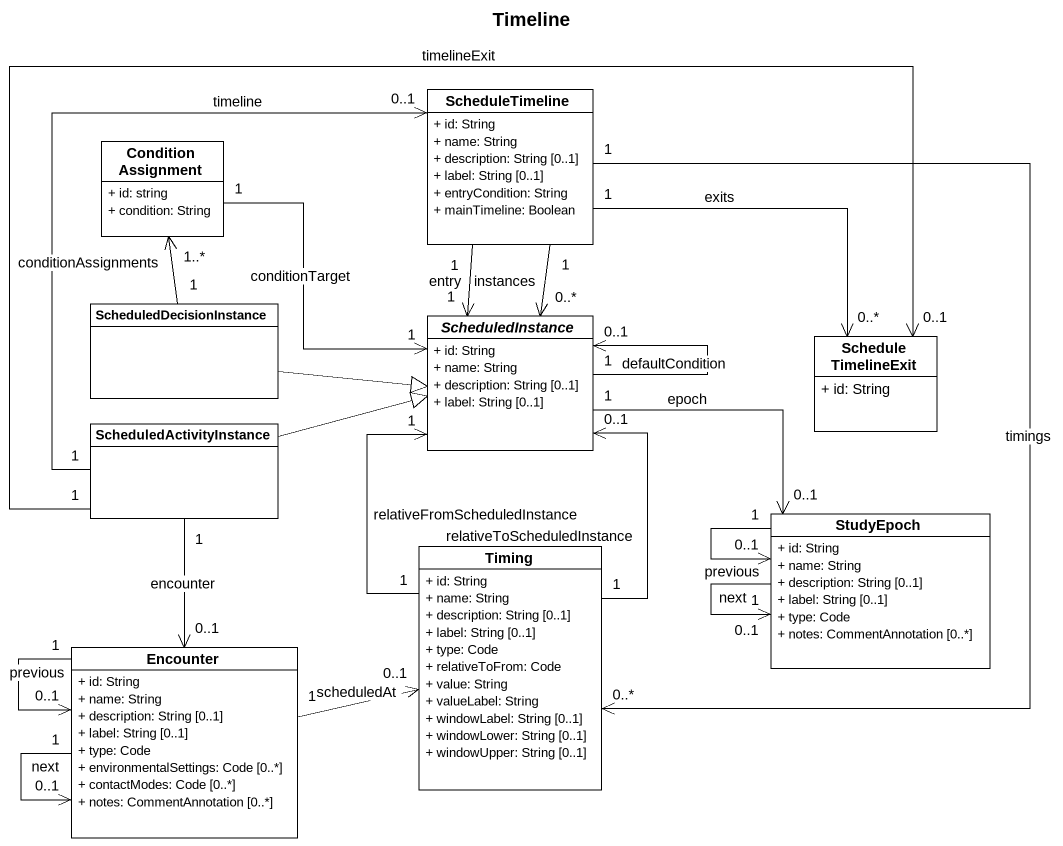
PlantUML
@startuml
title Timeline
hide circle
hide empty members
skinparam classAttributeIconSize 0
class ScheduleTimeline {
  + id: String
  + name: String
  + description: String [0..1]
  + label: String [0..1]
  + entryCondition: String
  + mainTimeline: Boolean
}
class ConditionAssignment {
  + id: string
  + condition: String
}
class ScheduledDecisionInstance
abstract class ScheduledInstance {
  + id: String
  + name: String
  + description: String [0..1]
  + label: String [0..1]
}
class ScheduleTimelineExit {
  + id: String
}
class ScheduledActivityInstance
class StudyEpoch {
  + id: String
  + name: String
  + description: String [0..1]
  + label: String [0..1]
  + type: Code
  + notes: CommentAnnotation [0..*]
}
class Timing {
  + id: String
  + name: String
  + description: String [0..1]
  + label: String [0..1]
  + type: Code
  + relativeToFrom: Code
  + value: String
  + valueLabel: String
  + windowLabel: String [0..1]
  + windowLower: String [0..1]
  + windowUpper: String [0..1]
}
class Encounter {
  + id: String
  + name: String
  + description: String [0..1]
  + label: String [0..1]
  + type: Code
  + environmentalSettings: Code [0..*]
  + contactModes: Code [0..*]
  + notes: CommentAnnotation [0..*]
}
ScheduleTimeline "1" --> "0..*" ScheduledInstance : instances
ScheduleTimeline "1" --> "1" ScheduledInstance : entry
ScheduleTimeline "1" -right-> "0..*" ScheduleTimelineExit : exits
ScheduleTimeline "1" --> "0..*" Timing : timings
ConditionAssignment "1" -right-> "1" ScheduledInstance : conditionTarget
ScheduledDecisionInstance "1" -up-> "1..*" ConditionAssignment : conditionAssignments
ScheduledDecisionInstance -right-|> ScheduledInstance
ScheduledInstance "1" --> "0..1" ScheduledInstance : defaultCondition
ScheduledInstance "1" -right-> "0..1" StudyEpoch : epoch
ScheduledActivityInstance "1" -up-> "0..1" ScheduleTimeline : timeline
ScheduledActivityInstance -right-|> ScheduledInstance
ScheduledActivityInstance "1" -right-> "0..1" ScheduleTimelineExit : timelineExit
ScheduledActivityInstance "1" --> "0..1" Encounter : encounter
StudyEpoch "1" --> "0..1" StudyEpoch : previous
StudyEpoch "1" --> "0..1" StudyEpoch : next
Timing "1" -up-> "1" ScheduledInstance : relativeFromScheduledInstance
Timing "1" -up-> "0..1" ScheduledInstance : relativeToScheduledInstance
Encounter "1" -right-> "0..1" Timing : scheduledAt
Encounter "1" --> "0..1" Encounter : previous
Encounter "1" --> "0..1" Encounter : next
@enduml
